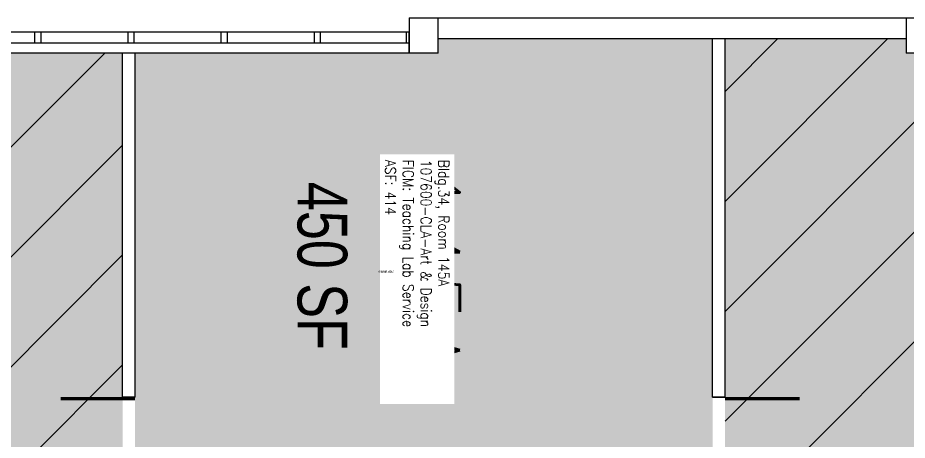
# Model space of a CAD drawing. Header units: inches. Extents: x -726 to 3772, y 0 to 2633.
# Drawn here: x 770.9 to 1200.5, y 2429.2 to 2633 of the extents above; entities that cross this region are included whole.
import ezdxf
from ezdxf.enums import TextEntityAlignment as Align

# ---------------------------------------------------------------- set-up
doc = ezdxf.new("R2010")
doc.units = ezdxf.units.IN
doc.header["$LTSCALE"] = 10
doc.header["$MEASUREMENT"] = 0
for name, color, linetype in [('A-DOOR', 2, 'CONTINUOUS'), ('A-GLAZ', 1, 'CONTINUOUS'), ('A-IDEN-RNUM', 7, 'CONTINUOUS'), ('A-IDEN-SNUM', 4, 'CONTINUOUS'), ('A-IDEN-VNUM', 4, 'CONTINUOUS'), ('A-WALL', 5, 'CONTINUOUS'), ('AREA-TEXT', 3, 'CONTINUOUS'), ('Rooms-Capacity', 4, 'CONTINUOUS'), ('Rooms-Category-Color', 7, 'CONTINUOUS'), ('Rooms-College-Color', 7, 'CONTINUOUS'), ('Rooms-Department-Color', 7, 'CONTINUOUS'), ('Rooms-Division-Color', 7, 'CONTINUOUS'), ('Rooms-Information', 7, 'CONTINUOUS')]:
    doc.layers.add(name, color=color, linetype=linetype)
doc.styles.add('AREA', font='arial.ttf', dxfattribs={"width": 0.75, "height": 24})
doc.styles.add('ROOMSNUMBER', font='txt', dxfattribs={"height": 0.03})
doc.styles.add('ROOMVNUMBER', font='simplex.shx', dxfattribs={"width": 0.85})

msp = doc.modelspace()

# ---------------------------------------------------------------- hatches: boundary and pattern name
at = {"layer": 'Rooms-Capacity'}
h = msp.add_hatch(dxfattribs=at)
h.set_pattern_fill('ANSI31', color=256, scale=300, style=0)
h.paths.add_polyline_path([(1541.5, 2616), (1454, 2616), (1440, 2616), (1214, 2616), (1200, 2616), (1200, 2623), (1112.5, 2623), (1112.5, 2450), (1112.5, 2297), (1112.5, 2159), (1145.5, 2159), (1181.5, 2159), (1541.5, 2159)])
h = msp.add_hatch(dxfattribs=at)
h.set_pattern_fill('ANSI31', color=256, scale=300, style=0)
h.paths.add_polyline_path([(821.5, 2297), (821.5, 2450), (821.5, 2616), (392.5, 2616), (392.5, 2159), (745.5, 2159), (781.5, 2159), (821.5, 2159)])
at = {"layer": 'Rooms-Category-Color', "true_color": 0xe3f498}
h = msp.add_hatch(color=61, dxfattribs=at)
edge = h.paths.add_edge_path()
edge.add_line((1106.5, 2623), (974, 2623))
edge.add_line((974, 2623), (974, 2616))
edge.add_line((974, 2616), (960, 2616))
edge.add_line((960, 2616), (827.5, 2616))
edge.add_line((827.5, 2616), (827.5, 2450))
edge.add_line((827.5, 2450), (827.5, 2414))
edge.add_line((827.5, 2414), (827.5, 2387))
edge.add_line((827.5, 2387), (960, 2387))
edge.add_arc((967, 2387), 7, 0, 180, ccw=False)
edge.add_line((974, 2387), (1106.5, 2387))
edge.add_line((1106.5, 2387), (1106.5, 2414))
edge.add_line((1106.5, 2414), (1106.5, 2450))
edge.add_line((1106.5, 2450), (1106.5, 2623))
for points in [[(1541.5, 2616), (1454, 2616), (1440, 2616), (1214, 2616), (1200, 2616), (1200, 2623), (1112.5, 2623), (1112.5, 2450), (1112.5, 2297), (1112.5, 2159), (1145.5, 2159), (1181.5, 2159), (1541.5, 2159)], [(821.5, 2297), (821.5, 2450), (821.5, 2616), (392.5, 2616), (392.5, 2159), (745.5, 2159), (781.5, 2159), (821.5, 2159)]]:
    msp.add_hatch(color=61, dxfattribs=at).paths.add_polyline_path(points)
at = {"layer": 'Rooms-College-Color', "true_color": 0xb2d6e9}
h = msp.add_hatch(color=254, dxfattribs=at)
edge = h.paths.add_edge_path()
edge.add_line((1106.5, 2623), (974, 2623))
edge.add_line((974, 2623), (974, 2616))
edge.add_line((974, 2616), (960, 2616))
edge.add_line((960, 2616), (827.5, 2616))
edge.add_line((827.5, 2616), (827.5, 2450))
edge.add_line((827.5, 2450), (827.5, 2414))
edge.add_line((827.5, 2414), (827.5, 2387))
edge.add_line((827.5, 2387), (960, 2387))
edge.add_arc((967, 2387), 7, 0, 180, ccw=False)
edge.add_line((974, 2387), (1106.5, 2387))
edge.add_line((1106.5, 2387), (1106.5, 2414))
edge.add_line((1106.5, 2414), (1106.5, 2450))
edge.add_line((1106.5, 2450), (1106.5, 2623))
for points in [[(1541.5, 2616), (1454, 2616), (1440, 2616), (1214, 2616), (1200, 2616), (1200, 2623), (1112.5, 2623), (1112.5, 2450), (1112.5, 2297), (1112.5, 2159), (1145.5, 2159), (1181.5, 2159), (1541.5, 2159)], [(821.5, 2297), (821.5, 2450), (821.5, 2616), (392.5, 2616), (392.5, 2159), (745.5, 2159), (781.5, 2159), (821.5, 2159)]]:
    msp.add_hatch(color=254, dxfattribs=at).paths.add_polyline_path(points)
at = {"layer": 'Rooms-Department-Color', "true_color": 0xb2d6e9}
h = msp.add_hatch(color=254, dxfattribs=at)
edge = h.paths.add_edge_path()
edge.add_line((1106.5, 2623), (974, 2623))
edge.add_line((974, 2623), (974, 2616))
edge.add_line((974, 2616), (960, 2616))
edge.add_line((960, 2616), (827.5, 2616))
edge.add_line((827.5, 2616), (827.5, 2450))
edge.add_line((827.5, 2450), (827.5, 2414))
edge.add_line((827.5, 2414), (827.5, 2387))
edge.add_line((827.5, 2387), (960, 2387))
edge.add_arc((967, 2387), 7, 0, 180, ccw=False)
edge.add_line((974, 2387), (1106.5, 2387))
edge.add_line((1106.5, 2387), (1106.5, 2414))
edge.add_line((1106.5, 2414), (1106.5, 2450))
edge.add_line((1106.5, 2450), (1106.5, 2623))
for points in [[(1541.5, 2616), (1454, 2616), (1440, 2616), (1214, 2616), (1200, 2616), (1200, 2623), (1112.5, 2623), (1112.5, 2450), (1112.5, 2297), (1112.5, 2159), (1145.5, 2159), (1181.5, 2159), (1541.5, 2159)], [(821.5, 2297), (821.5, 2450), (821.5, 2616), (392.5, 2616), (392.5, 2159), (745.5, 2159), (781.5, 2159), (821.5, 2159)]]:
    msp.add_hatch(color=254, dxfattribs=at).paths.add_polyline_path(points)
at = {"layer": 'Rooms-Division-Color', "true_color": 0xb2d6e9}
h = msp.add_hatch(color=254, dxfattribs=at)
edge = h.paths.add_edge_path()
edge.add_line((1106.5, 2623), (974, 2623))
edge.add_line((974, 2623), (974, 2616))
edge.add_line((974, 2616), (960, 2616))
edge.add_line((960, 2616), (827.5, 2616))
edge.add_line((827.5, 2616), (827.5, 2450))
edge.add_line((827.5, 2450), (827.5, 2414))
edge.add_line((827.5, 2414), (827.5, 2387))
edge.add_line((827.5, 2387), (960, 2387))
edge.add_arc((967, 2387), 7, 0, 180, ccw=False)
edge.add_line((974, 2387), (1106.5, 2387))
edge.add_line((1106.5, 2387), (1106.5, 2414))
edge.add_line((1106.5, 2414), (1106.5, 2450))
edge.add_line((1106.5, 2450), (1106.5, 2623))
for points in [[(1541.5, 2616), (1454, 2616), (1440, 2616), (1214, 2616), (1200, 2616), (1200, 2623), (1112.5, 2623), (1112.5, 2450), (1112.5, 2297), (1112.5, 2159), (1145.5, 2159), (1181.5, 2159), (1541.5, 2159)], [(821.5, 2297), (821.5, 2450), (821.5, 2616), (392.5, 2616), (392.5, 2159), (745.5, 2159), (781.5, 2159), (821.5, 2159)]]:
    msp.add_hatch(color=254, dxfattribs=at).paths.add_polyline_path(points)

# ---------------------------------------------------------------- linework, layer by layer
at = {"layer": 'A-DOOR'}
for points in [[(827.5, 2449.25, 1.5, 1.5, 0), (791.5, 2449.25, 0, 0, 0), (791.5, 2450, 0, 0, 0.414214), (827.5, 2414, 0, 0, 0.414214)], [(1112.5, 2449.25, 1.5, 1.5, 0), (1148.5, 2449.25, 0, 0, 0), (1148.5, 2450, 0, 0, -0.414214), (1112.5, 2414, 0, 0, -0.414214)]]:
    msp.add_lwpolyline(points, format="xyseb", dxfattribs=at)
at = {"layer": 'A-GLAZ'}
for p, q in [((960, 2626), (734, 2626)), ((960, 2626), (734, 2626)), ((782, 2626), (779, 2626)), ((827, 2626), (824, 2626)), ((872, 2626), (869, 2626)), ((917, 2626), (914, 2626)), ((960, 2626), (958.5, 2626)), ((958.5, 2626), (958.5, 2621)), ((960, 2626), (960, 2621)), ((960, 2616), (960, 2626)), ((734, 2621), (960, 2621)), ((734, 2621), (960, 2621)), ((779, 2621), (782, 2621)), ((824, 2621), (827, 2621)), ((869, 2621), (872, 2621)), ((914, 2621), (917, 2621)), ((958.5, 2621), (960, 2621)), ((960, 2616), (734, 2616)), ((960, 2616), (734, 2616))]:
    msp.add_line(p, q, dxfattribs=at)
for points in [[(779, 2626), (779, 2621)], [(782, 2626), (782, 2621)], [(824, 2626), (824, 2621)], [(827, 2626), (827, 2621)], [(869, 2626), (869, 2621)], [(872, 2626), (872, 2621)], [(914, 2626), (914, 2621)], [(917, 2626), (917, 2621)]]:
    msp.add_lwpolyline(points, dxfattribs=at)
at = {"layer": 'A-WALL'}
for p, q in [((960, 2633), (960, 2616)), ((960, 2633), (1200, 2633)), ((960, 2633), (1200, 2633)), ((960, 2633), (960, 2616)), ((974, 2616), (974, 2633)), ((1200, 2633), (1214, 2633)), ((1200, 2633), (1214, 2633)), ((1200, 2633), (1200, 2616)), ((974, 2616), (974, 2623)), ((974, 2623), (1200, 2623)), ((974, 2623), (1200, 2623)), ((1106.5, 2450), (1106.5, 2623)), ((1112.5, 2450), (1112.5, 2623)), ((1200, 2623), (1200, 2616)), ((821.5, 2450), (821.5, 2616)), ((827.5, 2616), (821.5, 2616)), ((827.5, 2450), (827.5, 2616)), ((974, 2616), (960, 2616)), ((974, 2616), (960, 2616)), ((974, 2616), (970, 2616)), ((974, 2616), (970, 2616)), ((1214, 2616), (1200, 2616)), ((1214, 2616), (1200, 2616)), ((827.5, 2450), (821.5, 2450)), ((827.5, 2450), (821.5, 2450)), ((1106.5, 2450), (1112.5, 2450)), ((1112.5, 2450), (1106.5, 2450))]:
    msp.add_line(p, q, dxfattribs=at)

# ---------------------------------------------------------------- texts
at = {"layer": 'A-IDEN-RNUM', "style": 'ROOMSNUMBER', "width": 0.85}
msp.add_text('0145-A0', height=0.96, dxfattribs=at).set_placement((948.87, 2510.46), align=Align.MIDDLE)
at = {"layer": 'A-IDEN-SNUM', "style": 'ROOMSNUMBER', "width": 0.85}
msp.add_text('03400145A0', height=0.96, dxfattribs=at).set_placement((948.87, 2510.46), align=Align.MIDDLE)
at = {"layer": 'A-IDEN-VNUM', "style": 'ROOMVNUMBER', "width": 0.85}
msp.add_text('145A', height=36, rotation=270, dxfattribs=at).set_placement((966.34, 2512.05), align=Align.MIDDLE)
at = {"layer": 'AREA-TEXT', "style": 'AREA', "width": 0.75}
msp.add_text('450 SF', height=24, rotation=270, dxfattribs=at).set_placement((917.99, 2513.31), align=Align.MIDDLE_CENTER)

# ---------------------------------------------------------------- next in the draw order: texts
at = {"layer": 'Rooms-Information', "insert": (948.34, 2564.5), "char_height": 5.1429, "width": 115.2, "attachment_point": 7, "rotation": 270, "style": 'ROOMVNUMBER', "bg_fill": 3, "box_fill_scale": 1.5, "bg_fill_color": 256, "bg_fill_true_color": 13158600, "bg_fill_transparency": 0}
msp.add_mtext('Bldg.34, Room 145A^M^J107600-CLA-Art & Design^M^JFICM: Teaching Lab Service^M^JASF: 414', dxfattribs=at)

doc.saveas('drawing.dxf')
